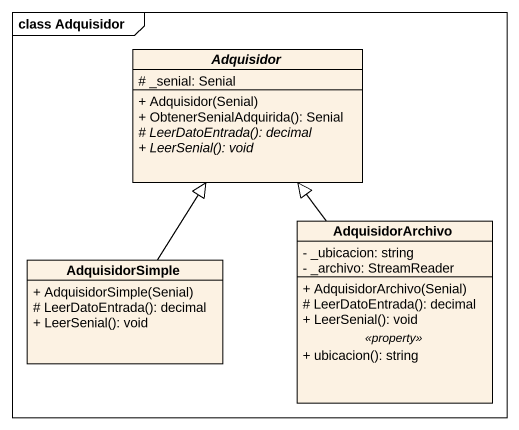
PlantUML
@startuml
mainframe class Adquisidor
hide circle
hide empty members
skinparam classAttributeIconSize 0
abstract class Adquisidor {
  # _senial: Senial
  + Adquisidor(Senial)
  + ObtenerSenialAdquirida(): Senial
  {abstract} # LeerDatoEntrada(): decimal
  {abstract} + LeerSenial(): void
}
class AdquisidorSimple {
  + AdquisidorSimple(Senial)
  # LeerDatoEntrada(): decimal
  + LeerSenial(): void
}
class AdquisidorArchivo {
  - _ubicacion: string
  - _archivo: StreamReader
  --
  + AdquisidorArchivo(Senial)
  # LeerDatoEntrada(): decimal
  + LeerSenial(): void
  .. <<property>> ..
  + ubicacion(): string
}
AdquisidorSimple -up-|> Adquisidor
AdquisidorArchivo -up-|> Adquisidor
@enduml
